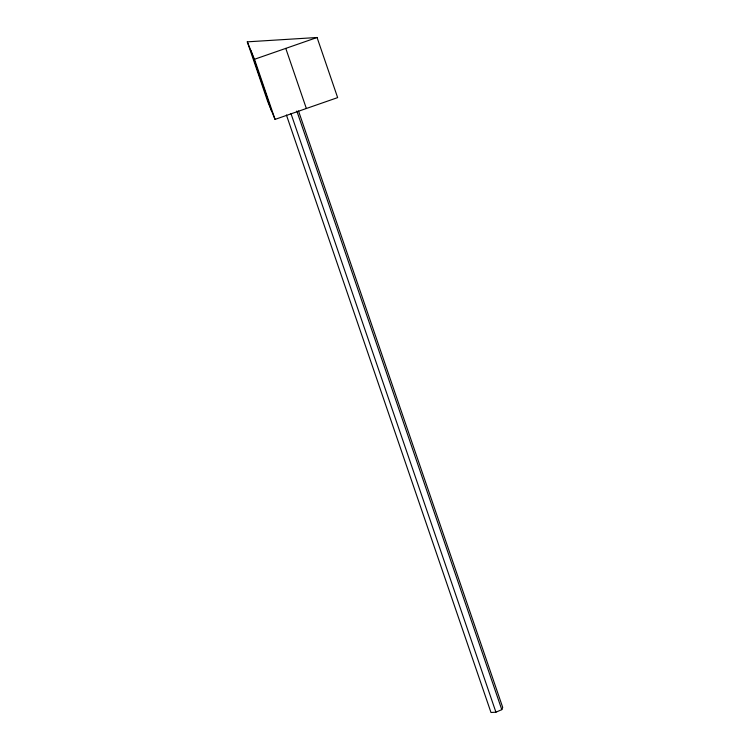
<?xml version="1.0" encoding="UTF-8"?>
<svg xmlns="http://www.w3.org/2000/svg" width="750" height="750" viewBox="0 0 750 750"><rect width="100%" height="100%" fill="white"/><g stroke="black" fill="none" stroke-linecap="round" stroke-linejoin="round"><path stroke-width="1.12" d="M286.416 114.994L490.988 712.5L495.928 712.191L501.788 709.641L502.706 707.391L298.519 110.991M247.294 41.841L254.484 59.278L317.062 37.5L337.641 97.613L275.062 119.391L267.872 101.963L247.294 41.841L317.062 37.5M285.769 48.384L306.356 108.506M296.831 111.019L501.788 709.641M290.972 113.578L495.928 712.191M254.484 59.278L275.062 119.391M250.884 50.559L271.472 110.672"/></g></svg>
